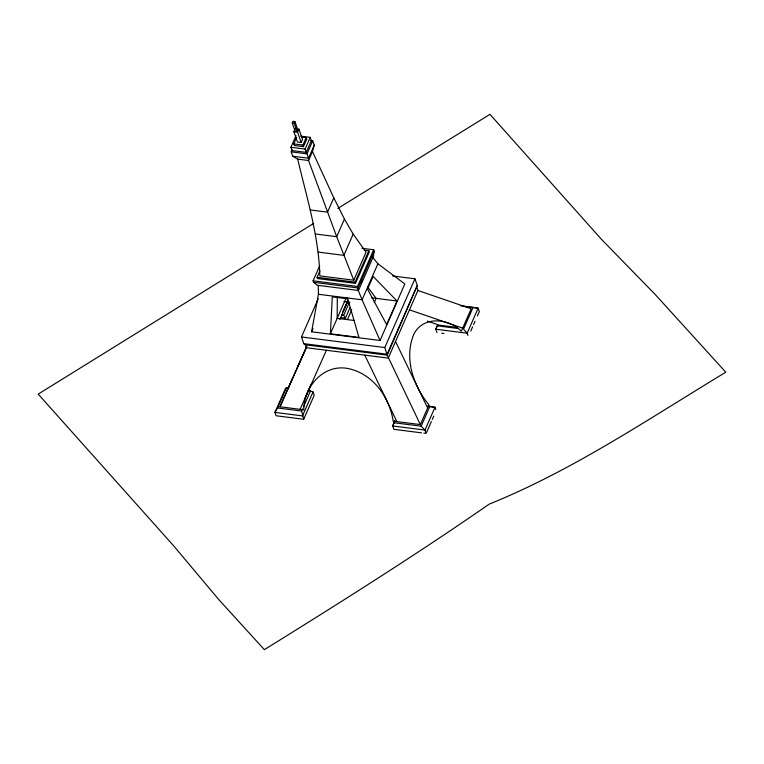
<?xml version="1.0" encoding="UTF-8"?>
<svg xmlns="http://www.w3.org/2000/svg" width="764" height="764" viewBox="0 0 764 764"><rect width="100%" height="100%" fill="white"/><g stroke="black" fill="none" stroke-linecap="round" stroke-linejoin="round"><path stroke-width="1.15" d="M339.894 319.467L347.524 301.99L347.534 297.845M337.296 297.091L337.182 318.34L354.334 320.508M330.392 333.801L332.292 296.852L347.687 298.81L358.984 337.421L330.392 333.801L346.121 297.96M361.964 248.281L373.672 249.761L374.188 251.261L373.405 256.446L358.469 290.482L317.222 285.249L313.612 282.317L313.087 280.818L319.724 265.71M292.66 378.104L279.996 406.782L303.824 409.8C303.824 387.367 322.532 364.791 346.321 368.229C371.877 372.402 389.592 396.564 393.164 421.136L420.343 424.583L387.224 355.164L417.278 285.478L414.957 278.803L392.667 275.976M372.393 256.971L377.903 263.781L404.844 283.979L380.042 340.477L311.588 331.796L318.426 294.264L318.263 285.917M292.144 149.687L291.189 151.855L292.717 156.228L297.683 159.122C306.784 197.647 318.779 236.019 319.839 275.909L353.77 280.207L336.695 236.697L308.551 160.497L312.486 151.539L314.243 145.189L312.724 140.815L311.368 140.633L310.232 137.367L300.768 136.164M394.787 420.63L392.715 425.968L393.89 429.33L421.556 432.844M292.24 122.918L292.937 121.304L294.894 121.552L297.75 129.775L297.053 131.389L295.095 131.141L292.24 122.918L294.188 123.166L297.053 131.389M294.188 123.166L294.894 121.552M297.101 128.925L298.963 129.154L302.544 139.44L301.197 142.515L297.473 142.037L293.892 131.752L295.238 128.686M297.683 159.122L308.551 160.497L308.522 158.234L306.994 153.86L291.189 151.855L292.02 150.546L290.883 147.28L296.031 135.562M301.197 142.515L297.616 132.229L298.963 129.154M301.656 136.995L306.192 137.568L306.746 139.153L303.461 146.65L294.369 145.494L293.815 143.918L296.642 137.491M303.461 146.65L302.907 145.065L306.192 137.568M310.461 140.528L312.724 140.815L306.994 153.86L305.084 149.085L310.232 137.367M311.368 140.633L306.221 152.351L292.02 150.546M314.243 145.189L308.522 158.234L292.717 156.228M312.486 151.539L333.801 197.847L327.527 212.144L310.203 209.947M364.227 250.2L368.84 250.783L369.27 252.024L355.499 283.387L317.499 278.564L317.06 277.322L319.915 270.838M333.801 197.847L344.44 219.058L336.695 236.697L315.312 233.985M414.957 278.803L384.779 347.544L387.224 355.164L305.285 344.774L303.795 343.657L301.474 336.981L318.235 298.791M344.44 219.058L353.188 234.109L343.867 255.357L318.111 252.091M308.264 390.471L313.039 391.922L314.214 395.294L303.69 419.264L276.119 415.769L274.944 412.398L277.609 407.976L286.51 387.711L288.802 387.997M311.588 331.796L313.011 328.539M353.77 280.207L366.061 252.206L353.188 234.109M355.499 283.387L355.069 282.145L368.84 250.783M305.113 397.92L311.215 384.139M343.313 310.719L347.563 301.035M303.69 419.264L301.665 411.032L302.601 408.893M303.537 406.763L310.556 390.757M350.113 307.462L345.433 318.111L343.666 315.331L349.32 302.458M358.469 290.482L357.562 286.462L373.672 249.761M374.188 251.261L358.087 287.952L313.612 282.317M313.039 391.922L302.515 415.902L274.944 412.398L285.469 388.427L286.51 387.711M360.78 283.425L362.174 280.245M347.544 319.352L351.755 309.764M377.903 263.781L362.088 299.803L380.042 340.477M374.245 302.659L376.127 298.361L367.589 286.93M397.013 301.016L386.651 324.614L367.551 289.126L373.128 276.415L397.013 301.016L371.552 297.788M417.278 285.478L387.109 354.219L303.795 343.657M416.905 287.541L417.937 290.482L388.246 358.106L306.307 347.716L305.285 344.774M394.625 421.632L392.715 425.968L424.994 430.065L426.169 433.427L423.867 433.131M437.285 325.97L435.852 329.236L437.027 332.607M420.343 424.583L428.967 404.92C413.687 386.24 404.357 359.739 413.047 336.17C420.945 315.752 447.905 317.585 461.332 331.194L471.178 308.771L417.937 290.482M477.414 315.904L479.324 311.55L478.149 308.178L473.097 307.357L463.519 329.179L467.167 333.209L467.95 335.453M428.069 406.429L434.983 407.308L424.994 430.065L421.155 426.178L429.865 406.343L434.983 407.308L435.767 409.552M470.729 331.137L472.639 326.782M473.594 324.604L475.027 321.338M426.646 432.348L431.402 421.508M432.357 419.341L433.78 416.093M297.33 367.618L306.536 346.866M287.283 390.194L306.899 346.149M279.996 406.782L306.307 347.716M300.099 409.332L326.409 350.265M342.845 311.884L347.524 301.99M313.737 223.365L38.2 394.109L173.695 545.878L218.705 599.501L264.354 649.658C340.209 602.595 415.788 555.008 489.189 504.144C573.239 470.147 648.531 418.882 725.8 372.211L655.13 294.398L601.669 239.562L489.963 114.342L337.841 208.429M293.892 131.752L297.616 132.229M293.815 143.918L302.907 145.065M290.883 147.28L305.084 149.085M317.06 277.322L355.069 282.145M313.087 280.818L357.562 286.462M460.434 305.753L473.097 307.357M463.079 306.268L478.149 308.178L467.167 333.209L435.852 329.236L437.046 325.827L457.76 328.453M318.426 294.264L362.088 299.803L357.991 289.766M343.991 301.541L349.855 302.286M456.815 327.384L439.224 325.149L427.439 321.109M341.384 315.035L343.666 315.331M340.839 317.528L345.433 318.111M441.668 333.19L443.989 333.486M301.474 336.981L384.779 347.544M427.592 406.047L429.865 406.343M277.609 407.976L301.665 411.032M393.871 422.721L421.155 426.178M409.437 309.84L462.678 328.128M395.532 341.518L427.62 407.986M364.791 355.136L396.879 421.604"/></g></svg>
